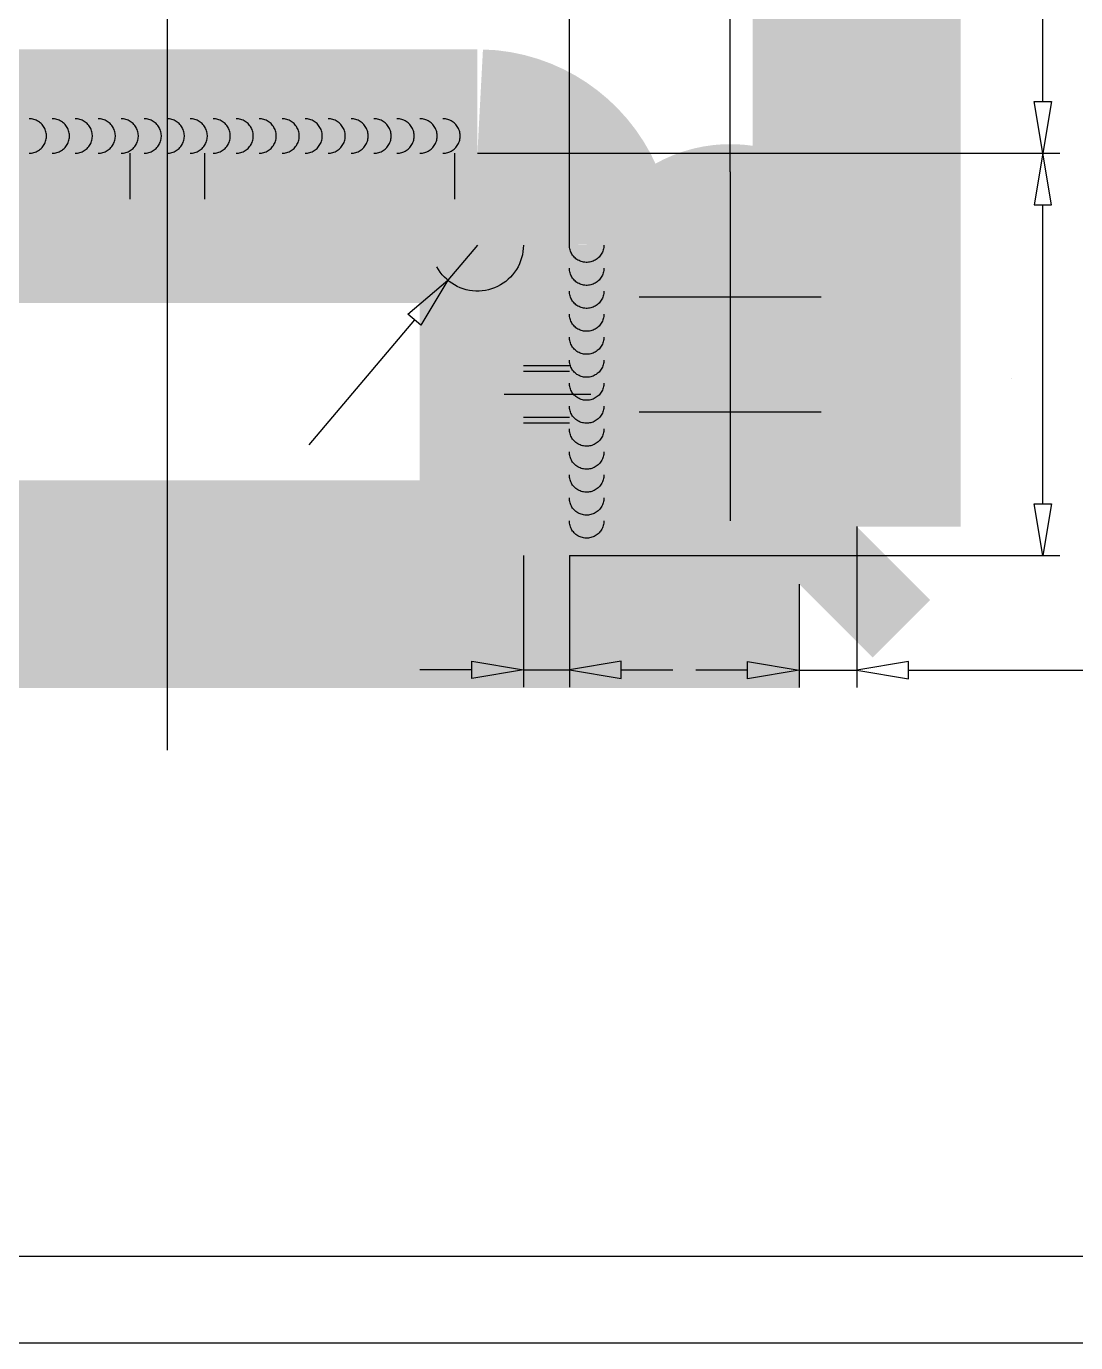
# Model space of a CAD drawing. Extents: x 0.2 to 49.5, y 17.6 to 52.5.
# Drawn here: x 7.31 to 14.46, y 17.65 to 26.61 of the extents above; entities that cross this region are included whole.
import ezdxf

# ---------------------------------------------------------------- set-up
doc = ezdxf.new("R2010")
doc.units = 0
doc.linetypes.add('1', pattern=[50.8, 31.75, -6.35, 6.35, -6.35])
doc.linetypes.add('2', pattern=[15, 12, -3])
doc.layers.get('0').update_dxf_attribs({"linetype": 'CONTINUOUS'})

msp = doc.modelspace()

# ---------------------------------------------------------------- linework, layer by layer
at = {"color": 5}
for points in [[(12.1065, 25.6208), (12.1065, 31.9166)], [(11.0108, 25.1218), (11.0108, 31.1362)], [(14.2344, 26.1002), (14.2344, 29.1134)], [(14.1757, 26.1002), (14.2931, 26.1002), (14.2344, 25.748), (14.2344, 25.748), (14.1757, 26.1002)], [(7.3322, 25.748), (7.3404, 25.7482), (7.3486, 25.7491), (7.3566, 25.7505), (7.3646, 25.7525), (7.3724, 25.755), (7.38, 25.7581), (7.3873, 25.7617), (7.3944, 25.7658), (7.4012, 25.7704), (7.4077, 25.7754), (7.4138, 25.7809), (7.4195, 25.7868), (7.4247, 25.7931), (7.4296, 25.7997), (7.4339, 25.8067), (7.4377, 25.8139), (7.4411, 25.8214), (7.4439, 25.8291), (7.4461, 25.837), (7.4478, 25.845), (7.449, 25.8531), (7.4496, 25.8613), (7.4496, 25.8695), (7.449, 25.8776), (7.4478, 25.8857), (7.4461, 25.8938), (7.4439, 25.9016), (7.4411, 25.9093), (7.4377, 25.9168), (7.4339, 25.9241), (7.4296, 25.931), (7.4247, 25.9376), (7.4195, 25.9439), (7.4138, 25.9498), (7.4077, 25.9553), (7.4012, 25.9603), (7.3944, 25.9649), (7.3873, 25.969), (7.38, 25.9726), (7.3724, 25.9757), (7.3646, 25.9782), (7.3566, 25.9802), (7.3486, 25.9816), (7.3322, 25.9828)], [(7.4888, 25.748), (7.4969, 25.7482), (7.5051, 25.7491), (7.5132, 25.7505), (7.5211, 25.7525), (7.5289, 25.755), (7.5365, 25.7581), (7.5439, 25.7617), (7.551, 25.7658), (7.5578, 25.7704), (7.5642, 25.7754), (7.5703, 25.7809), (7.576, 25.7868), (7.5813, 25.7931), (7.5861, 25.7997), (7.5904, 25.8067), (7.5943, 25.8139), (7.5976, 25.8214), (7.6004, 25.8291), (7.6027, 25.837), (7.6044, 25.845), (7.6055, 25.8531), (7.6061, 25.8613), (7.6061, 25.8695), (7.6055, 25.8776), (7.6044, 25.8857), (7.6027, 25.8938), (7.6004, 25.9016), (7.5976, 25.9093), (7.5943, 25.9168), (7.5904, 25.9241), (7.5861, 25.931), (7.5813, 25.9376), (7.576, 25.9439), (7.5703, 25.9498), (7.5642, 25.9553), (7.5578, 25.9603), (7.551, 25.9649), (7.5439, 25.969), (7.5365, 25.9726), (7.5289, 25.9757), (7.5211, 25.9782), (7.5132, 25.9802), (7.5051, 25.9816), (7.4888, 25.9828)], [(7.6453, 25.748), (7.6535, 25.7482), (7.6616, 25.7491), (7.6697, 25.7505), (7.6777, 25.7525), (7.6854, 25.755), (7.693, 25.7581), (7.7004, 25.7617), (7.7075, 25.7658), (7.7143, 25.7704), (7.7208, 25.7754), (7.7268, 25.7809), (7.7325, 25.7868), (7.7378, 25.7931), (7.7426, 25.7997), (7.747, 25.8067), (7.7508, 25.8139), (7.7541, 25.8214), (7.7569, 25.8291), (7.7592, 25.837), (7.7609, 25.845), (7.762, 25.8531), (7.7626, 25.8613), (7.7626, 25.8695), (7.762, 25.8776), (7.7609, 25.8857), (7.7592, 25.8938), (7.7569, 25.9016), (7.7541, 25.9093), (7.7508, 25.9168), (7.747, 25.9241), (7.7426, 25.931), (7.7378, 25.9376), (7.7325, 25.9439), (7.7268, 25.9498), (7.7208, 25.9553), (7.7143, 25.9603), (7.7075, 25.9649), (7.7004, 25.969), (7.693, 25.9726), (7.6854, 25.9757), (7.6777, 25.9782), (7.6697, 25.9802), (7.6616, 25.9816), (7.6453, 25.9828)], [(7.8018, 25.748), (7.81, 25.7482), (7.8182, 25.7491), (7.8262, 25.7505), (7.8342, 25.7525), (7.842, 25.755), (7.8496, 25.7581), (7.8569, 25.7617), (7.864, 25.7658), (7.8708, 25.7704), (7.8773, 25.7754), (7.8834, 25.7809), (7.8891, 25.7868), (7.8943, 25.7931), (7.8992, 25.7997), (7.9035, 25.8067), (7.9073, 25.8139), (7.9107, 25.8214), (7.9135, 25.8291), (7.9157, 25.837), (7.9174, 25.845), (7.9186, 25.8531), (7.9192, 25.8613), (7.9192, 25.8695), (7.9186, 25.8776), (7.9174, 25.8857), (7.9157, 25.8938), (7.9135, 25.9016), (7.9107, 25.9093), (7.9073, 25.9168), (7.9035, 25.9241), (7.8992, 25.931), (7.8943, 25.9376), (7.8891, 25.9439), (7.8834, 25.9498), (7.8773, 25.9553), (7.8708, 25.9603), (7.864, 25.9649), (7.8569, 25.969), (7.8496, 25.9726), (7.842, 25.9757), (7.8342, 25.9782), (7.8262, 25.9802), (7.8182, 25.9816), (7.8018, 25.9828)], [(7.9584, 25.748), (7.9665, 25.7482), (7.9747, 25.7491), (7.9828, 25.7505), (7.9907, 25.7525), (7.9985, 25.755), (8.0061, 25.7581), (8.0135, 25.7617), (8.0206, 25.7658), (8.0274, 25.7704), (8.0338, 25.7754), (8.0399, 25.7809), (8.0456, 25.7868), (8.0509, 25.7931), (8.0557, 25.7997), (8.06, 25.8067), (8.0639, 25.8139), (8.0672, 25.8214), (8.07, 25.8291), (8.0723, 25.837), (8.074, 25.845), (8.0751, 25.8531), (8.0757, 25.8613), (8.0757, 25.8695), (8.0751, 25.8776), (8.074, 25.8857), (8.0723, 25.8938), (8.07, 25.9016), (8.0672, 25.9093), (8.0639, 25.9168), (8.06, 25.9241), (8.0557, 25.931), (8.0509, 25.9376), (8.0456, 25.9439), (8.0399, 25.9498), (8.0338, 25.9553), (8.0274, 25.9603), (8.0206, 25.9649), (8.0135, 25.969), (8.0061, 25.9726), (7.9985, 25.9757), (7.9907, 25.9782), (7.9828, 25.9802), (7.9747, 25.9816), (7.9584, 25.9828)], [(8.1149, 25.748), (8.1231, 25.7482), (8.1312, 25.7491), (8.1393, 25.7505), (8.1473, 25.7525), (8.155, 25.755), (8.1626, 25.7581), (8.17, 25.7617), (8.1771, 25.7658), (8.1839, 25.7704), (8.1904, 25.7754), (8.1964, 25.7809), (8.2021, 25.7868), (8.2074, 25.7931), (8.2122, 25.7997), (8.2166, 25.8067), (8.2204, 25.8139), (8.2237, 25.8214), (8.2265, 25.8291), (8.2288, 25.837), (8.2305, 25.845), (8.2317, 25.8531), (8.2322, 25.8613), (8.2322, 25.8695), (8.2317, 25.8776), (8.2305, 25.8857), (8.2288, 25.8938), (8.2265, 25.9016), (8.2237, 25.9093), (8.2204, 25.9168), (8.2166, 25.9241), (8.2122, 25.931), (8.2074, 25.9376), (8.2021, 25.9439), (8.1964, 25.9498), (8.1904, 25.9553), (8.1839, 25.9603), (8.1771, 25.9649), (8.17, 25.969), (8.1626, 25.9726), (8.155, 25.9757), (8.1473, 25.9782), (8.1393, 25.9802), (8.1312, 25.9816), (8.1149, 25.9828)], [(8.2714, 25.748), (8.2796, 25.7482), (8.2878, 25.7491), (8.2958, 25.7505), (8.3038, 25.7525), (8.3116, 25.755), (8.3192, 25.7581), (8.3265, 25.7617), (8.3336, 25.7658), (8.3404, 25.7704), (8.3469, 25.7754), (8.353, 25.7809), (8.3587, 25.7868), (8.3639, 25.7931), (8.3688, 25.7997), (8.3731, 25.8067), (8.3769, 25.8139), (8.3803, 25.8214), (8.3831, 25.8291), (8.3853, 25.837), (8.387, 25.845), (8.3882, 25.8531), (8.3888, 25.8613), (8.3888, 25.8695), (8.3882, 25.8776), (8.387, 25.8857), (8.3853, 25.8938), (8.3831, 25.9016), (8.3803, 25.9093), (8.3769, 25.9168), (8.3731, 25.9241), (8.3688, 25.931), (8.3639, 25.9376), (8.3587, 25.9439), (8.353, 25.9498), (8.3469, 25.9553), (8.3404, 25.9603), (8.3336, 25.9649), (8.3265, 25.969), (8.3192, 25.9726), (8.3116, 25.9757), (8.3038, 25.9782), (8.2958, 25.9802), (8.2878, 25.9816), (8.2714, 25.9828)], [(8.428, 25.748), (8.4362, 25.7482), (8.4443, 25.7491), (8.4524, 25.7505), (8.4603, 25.7525), (8.4681, 25.755), (8.4757, 25.7581), (8.4831, 25.7617), (8.4902, 25.7658), (8.497, 25.7704), (8.5034, 25.7754), (8.5095, 25.7809), (8.5152, 25.7868), (8.5205, 25.7931), (8.5253, 25.7997), (8.5296, 25.8067), (8.5335, 25.8139), (8.5368, 25.8214), (8.5396, 25.8291), (8.5419, 25.837), (8.5436, 25.845), (8.5447, 25.8531), (8.5453, 25.8613), (8.5453, 25.8695), (8.5447, 25.8776), (8.5436, 25.8857), (8.5419, 25.8938), (8.5396, 25.9016), (8.5368, 25.9093), (8.5335, 25.9168), (8.5296, 25.9241), (8.5253, 25.931), (8.5205, 25.9376), (8.5152, 25.9439), (8.5095, 25.9498), (8.5034, 25.9553), (8.497, 25.9603), (8.4902, 25.9649), (8.4831, 25.969), (8.4757, 25.9726), (8.4681, 25.9757), (8.4603, 25.9782), (8.4524, 25.9802), (8.4443, 25.9816), (8.428, 25.9828)], [(8.5845, 25.748), (8.5927, 25.7482), (8.6008, 25.7491), (8.6089, 25.7505), (8.6169, 25.7525), (8.6246, 25.755), (8.6322, 25.7581), (8.6396, 25.7617), (8.6467, 25.7658), (8.6535, 25.7704), (8.66, 25.7754), (8.666, 25.7809), (8.6717, 25.7868), (8.677, 25.7931), (8.6818, 25.7997), (8.6862, 25.8067), (8.69, 25.8139), (8.6933, 25.8214), (8.6961, 25.8291), (8.6984, 25.837), (8.7001, 25.845), (8.7013, 25.8531), (8.7018, 25.8613), (8.7018, 25.8695), (8.7013, 25.8776), (8.7001, 25.8857), (8.6984, 25.8938), (8.6961, 25.9016), (8.6933, 25.9093), (8.69, 25.9168), (8.6862, 25.9241), (8.6818, 25.931), (8.677, 25.9376), (8.6717, 25.9439), (8.666, 25.9498), (8.66, 25.9553), (8.6535, 25.9603), (8.6467, 25.9649), (8.6396, 25.969), (8.6322, 25.9726), (8.6246, 25.9757), (8.6169, 25.9782), (8.6089, 25.9802), (8.6008, 25.9816), (8.5845, 25.9828)], [(8.741, 25.748), (8.7492, 25.7482), (8.7574, 25.7491), (8.7654, 25.7505), (8.7734, 25.7525), (8.7812, 25.755), (8.7888, 25.7581), (8.7961, 25.7617), (8.8032, 25.7658), (8.81, 25.7704), (8.8165, 25.7754), (8.8226, 25.7809), (8.8283, 25.7868), (8.8335, 25.7931), (8.8384, 25.7997), (8.8427, 25.8067), (8.8465, 25.8139), (8.8499, 25.8214), (8.8527, 25.8291), (8.8549, 25.837), (8.8566, 25.845), (8.8578, 25.8531), (8.8584, 25.8613), (8.8584, 25.8695), (8.8578, 25.8776), (8.8566, 25.8857), (8.8549, 25.8938), (8.8527, 25.9016), (8.8499, 25.9093), (8.8465, 25.9168), (8.8427, 25.9241), (8.8384, 25.931), (8.8335, 25.9376), (8.8283, 25.9439), (8.8226, 25.9498), (8.8165, 25.9553), (8.81, 25.9603), (8.8032, 25.9649), (8.7961, 25.969), (8.7888, 25.9726), (8.7812, 25.9757), (8.7734, 25.9782), (8.7654, 25.9802), (8.7574, 25.9816), (8.741, 25.9828)], [(8.8976, 25.748), (8.9058, 25.7482), (8.9139, 25.7491), (8.922, 25.7505), (8.9299, 25.7525), (8.9377, 25.755), (8.9453, 25.7581), (8.9527, 25.7617), (8.9598, 25.7658), (8.9666, 25.7704), (8.973, 25.7754), (8.9791, 25.7809), (8.9848, 25.7868), (8.9901, 25.7931), (8.9949, 25.7997), (8.9992, 25.8067), (9.0031, 25.8139), (9.0064, 25.8214), (9.0092, 25.8291), (9.0115, 25.837), (9.0132, 25.845), (9.0143, 25.8531), (9.0149, 25.8613), (9.0149, 25.8695), (9.0143, 25.8776), (9.0132, 25.8857), (9.0115, 25.8938), (9.0092, 25.9016), (9.0064, 25.9093), (9.0031, 25.9168), (8.9992, 25.9241), (8.9949, 25.931), (8.9901, 25.9376), (8.9848, 25.9439), (8.9791, 25.9498), (8.973, 25.9553), (8.9666, 25.9603), (8.9598, 25.9649), (8.9527, 25.969), (8.9453, 25.9726), (8.9377, 25.9757), (8.9299, 25.9782), (8.922, 25.9802), (8.9139, 25.9816), (8.8976, 25.9828)], [(9.0541, 25.748), (9.0623, 25.7482), (9.0704, 25.7491), (9.0785, 25.7505), (9.0865, 25.7525), (9.0943, 25.755), (9.1018, 25.7581), (9.1092, 25.7617), (9.1163, 25.7658), (9.1231, 25.7704), (9.1296, 25.7754), (9.1357, 25.7809), (9.1413, 25.7868), (9.1466, 25.7931), (9.1514, 25.7997), (9.1558, 25.8067), (9.1596, 25.8139), (9.1629, 25.8214), (9.1658, 25.8291), (9.168, 25.837), (9.1697, 25.845), (9.1709, 25.8531), (9.1714, 25.8613), (9.1714, 25.8695), (9.1709, 25.8776), (9.1697, 25.8857), (9.168, 25.8938), (9.1658, 25.9016), (9.1629, 25.9093), (9.1596, 25.9168), (9.1558, 25.9241), (9.1514, 25.931), (9.1466, 25.9376), (9.1413, 25.9439), (9.1357, 25.9498), (9.1296, 25.9553), (9.1231, 25.9603), (9.1163, 25.9649), (9.1092, 25.969), (9.1018, 25.9726), (9.0943, 25.9757), (9.0865, 25.9782), (9.0785, 25.9802), (9.0704, 25.9816), (9.0541, 25.9828)], [(9.2106, 25.748), (9.2188, 25.7482), (9.227, 25.7491), (9.235, 25.7505), (9.243, 25.7525), (9.2508, 25.755), (9.2584, 25.7581), (9.2657, 25.7617), (9.2728, 25.7658), (9.2796, 25.7704), (9.2861, 25.7754), (9.2922, 25.7809), (9.2979, 25.7868), (9.3031, 25.7931), (9.308, 25.7997), (9.3123, 25.8067), (9.3161, 25.8139), (9.3195, 25.8214), (9.3223, 25.8291), (9.3245, 25.837), (9.3262, 25.845), (9.3274, 25.8531), (9.328, 25.8613), (9.328, 25.8695), (9.3274, 25.8776), (9.3262, 25.8857), (9.3245, 25.8938), (9.3223, 25.9016), (9.3195, 25.9093), (9.3161, 25.9168), (9.3123, 25.9241), (9.308, 25.931), (9.3031, 25.9376), (9.2979, 25.9439), (9.2922, 25.9498), (9.2861, 25.9553), (9.2796, 25.9603), (9.2728, 25.9649), (9.2657, 25.969), (9.2584, 25.9726), (9.2508, 25.9757), (9.243, 25.9782), (9.235, 25.9802), (9.227, 25.9816), (9.2106, 25.9828)], [(9.3672, 25.748), (9.3754, 25.7482), (9.3835, 25.7491), (9.3916, 25.7505), (9.3995, 25.7525), (9.4073, 25.755), (9.4149, 25.7581), (9.4223, 25.7617), (9.4294, 25.7658), (9.4362, 25.7704), (9.4426, 25.7754), (9.4487, 25.7809), (9.4544, 25.7868), (9.4597, 25.7931), (9.4645, 25.7997), (9.4688, 25.8067), (9.4727, 25.8139), (9.476, 25.8214), (9.4788, 25.8291), (9.4811, 25.837), (9.4828, 25.845), (9.4839, 25.8531), (9.4845, 25.8613), (9.4845, 25.8695), (9.4839, 25.8776), (9.4828, 25.8857), (9.4811, 25.8938), (9.4788, 25.9016), (9.476, 25.9093), (9.4727, 25.9168), (9.4688, 25.9241), (9.4645, 25.931), (9.4597, 25.9376), (9.4544, 25.9439), (9.4487, 25.9498), (9.4426, 25.9553), (9.4362, 25.9603), (9.4294, 25.9649), (9.4223, 25.969), (9.4149, 25.9726), (9.4073, 25.9757), (9.3995, 25.9782), (9.3916, 25.9802), (9.3835, 25.9816), (9.3672, 25.9828)], [(9.5237, 25.748), (9.5319, 25.7482), (9.54, 25.7491), (9.5481, 25.7505), (9.5561, 25.7525), (9.5639, 25.755), (9.5715, 25.7581), (9.5788, 25.7617), (9.5859, 25.7658), (9.5927, 25.7704), (9.5992, 25.7754), (9.6053, 25.7809), (9.6109, 25.7868), (9.6162, 25.7931), (9.621, 25.7997), (9.6254, 25.8067), (9.6292, 25.8139), (9.6326, 25.8214), (9.6354, 25.8291), (9.6376, 25.837), (9.6393, 25.845), (9.6405, 25.8531), (9.641, 25.8613), (9.641, 25.8695), (9.6405, 25.8776), (9.6393, 25.8857), (9.6376, 25.8938), (9.6354, 25.9016), (9.6326, 25.9093), (9.6292, 25.9168), (9.6254, 25.9241), (9.621, 25.931), (9.6162, 25.9376), (9.6109, 25.9439), (9.6053, 25.9498), (9.5992, 25.9553), (9.5927, 25.9603), (9.5859, 25.9649), (9.5788, 25.969), (9.5715, 25.9726), (9.5639, 25.9757), (9.5561, 25.9782), (9.5481, 25.9802), (9.54, 25.9816), (9.5237, 25.9828)], [(9.6802, 25.748), (9.6884, 25.7482), (9.6966, 25.7491), (9.7046, 25.7505), (9.7126, 25.7525), (9.7204, 25.755), (9.728, 25.7581), (9.7353, 25.7617), (9.7424, 25.7658), (9.7492, 25.7704), (9.7557, 25.7754), (9.7618, 25.7809), (9.7675, 25.7868), (9.7727, 25.7931), (9.7776, 25.7997), (9.7819, 25.8067), (9.7858, 25.8139), (9.7891, 25.8214), (9.7919, 25.8291), (9.7941, 25.837), (9.7958, 25.845), (9.797, 25.8531), (9.7976, 25.8613), (9.7976, 25.8695), (9.797, 25.8776), (9.7958, 25.8857), (9.7941, 25.8938), (9.7919, 25.9016), (9.7891, 25.9093), (9.7858, 25.9168), (9.7819, 25.9241), (9.7776, 25.931), (9.7727, 25.9376), (9.7675, 25.9439), (9.7618, 25.9498), (9.7557, 25.9553), (9.7492, 25.9603), (9.7424, 25.9649), (9.7353, 25.969), (9.728, 25.9726), (9.7204, 25.9757), (9.7126, 25.9782), (9.7046, 25.9802), (9.6966, 25.9816), (9.6802, 25.9828)], [(9.8368, 25.748), (9.845, 25.7482), (9.8531, 25.7491), (9.8612, 25.7505), (9.8691, 25.7525), (9.8769, 25.755), (9.8845, 25.7581), (9.8919, 25.7617), (9.899, 25.7658), (9.9058, 25.7704), (9.9122, 25.7754), (9.9183, 25.7809), (9.924, 25.7868), (9.9293, 25.7931), (9.9341, 25.7997), (9.9384, 25.8067), (9.9423, 25.8139), (9.9456, 25.8214), (9.9484, 25.8291), (9.9507, 25.837), (9.9524, 25.845), (9.9535, 25.8531), (9.9541, 25.8613), (9.9541, 25.8695), (9.9535, 25.8776), (9.9524, 25.8857), (9.9507, 25.8938), (9.9484, 25.9016), (9.9456, 25.9093), (9.9423, 25.9168), (9.9384, 25.9241), (9.9341, 25.931), (9.9293, 25.9376), (9.924, 25.9439), (9.9183, 25.9498), (9.9122, 25.9553), (9.9058, 25.9603), (9.899, 25.9649), (9.8919, 25.969), (9.8845, 25.9726), (9.8769, 25.9757), (9.8691, 25.9782), (9.8612, 25.9802), (9.8531, 25.9816), (9.8368, 25.9828)], [(9.9933, 25.748), (10.0015, 25.7482), (10.0096, 25.7491), (10.0177, 25.7505), (10.0257, 25.7525), (10.0335, 25.755), (10.0411, 25.7581), (10.0484, 25.7617), (10.0555, 25.7658), (10.0623, 25.7704), (10.0688, 25.7754), (10.0749, 25.7809), (10.0805, 25.7868), (10.0858, 25.7931), (10.0906, 25.7997), (10.095, 25.8067), (10.0988, 25.8139), (10.1022, 25.8214), (10.105, 25.8291), (10.1072, 25.837), (10.1089, 25.845), (10.1101, 25.8531), (10.1106, 25.8613), (10.1106, 25.8695), (10.1101, 25.8776), (10.1089, 25.8857), (10.1072, 25.8938), (10.105, 25.9016), (10.1022, 25.9093), (10.0988, 25.9168), (10.095, 25.9241), (10.0906, 25.931), (10.0858, 25.9376), (10.0805, 25.9439), (10.0749, 25.9498), (10.0688, 25.9553), (10.0623, 25.9603), (10.0555, 25.9649), (10.0484, 25.969), (10.0411, 25.9726), (10.0335, 25.9757), (10.0257, 25.9782), (10.0177, 25.9802), (10.0096, 25.9816), (9.9933, 25.9828)], [(10.1498, 25.748), (10.158, 25.7482), (10.1662, 25.7491), (10.1742, 25.7505), (10.1822, 25.7525), (10.19, 25.755), (10.1976, 25.7581), (10.205, 25.7617), (10.212, 25.7658), (10.2188, 25.7704), (10.2253, 25.7754), (10.2314, 25.7809), (10.2371, 25.7868), (10.2423, 25.7931), (10.2472, 25.7997), (10.2515, 25.8067), (10.2554, 25.8139), (10.2587, 25.8214), (10.2615, 25.8291), (10.2637, 25.837), (10.2655, 25.845), (10.2666, 25.8531), (10.2672, 25.8613), (10.2672, 25.8695), (10.2666, 25.8776), (10.2655, 25.8857), (10.2637, 25.8938), (10.2615, 25.9016), (10.2587, 25.9093), (10.2554, 25.9168), (10.2515, 25.9241), (10.2472, 25.931), (10.2423, 25.9376), (10.2371, 25.9439), (10.2314, 25.9498), (10.2253, 25.9553), (10.2188, 25.9603), (10.212, 25.9649), (10.205, 25.969), (10.1976, 25.9726), (10.19, 25.9757), (10.1822, 25.9782), (10.1742, 25.9802), (10.1662, 25.9816), (10.1498, 25.9828)], [(10.3846, 25.748), (14.3518, 25.748)], [(10.3846, 25.748), (14.3518, 25.748)], [(14.1757, 25.3958), (14.2931, 25.3958), (14.2344, 25.748), (14.2344, 25.748), (14.1757, 25.3958)], [(14.2344, 23.3608), (14.2344, 25.3958)], [(10.6977, 25.1218), (10.6969, 25.1), (10.6947, 25.0783), (10.6909, 25.0567), (10.6856, 25.0355), (10.6788, 25.0148), (10.6706, 24.9945), (10.6611, 24.9748), (10.6501, 24.9559), (10.6379, 24.9378), (10.6245, 24.9206), (10.6098, 24.9044), (10.5941, 24.8892), (10.5774, 24.8751), (10.5597, 24.8623), (10.5412, 24.8507), (10.5219, 24.8404), (10.5019, 24.8316), (10.4814, 24.8241), (10.4604, 24.8181), (10.439, 24.8135), (10.4174, 24.8105), (10.3956, 24.8089), (10.3737, 24.8089), (10.3519, 24.8105), (10.3303, 24.8135), (10.3089, 24.8181), (10.2879, 24.8241), (10.2674, 24.8316), (10.2474, 24.8404), (10.2281, 24.8507), (10.2096, 24.8623), (10.1919, 24.8751), (10.1752, 24.8892), (10.1594, 24.9044), (10.1448, 24.9206), (10.1314, 24.9378), (10.1191, 24.9559), (10.1091, 24.9733)], [(10.3846, 25.1218), (10.1826, 24.8827)], [(11.2456, 25.1218), (11.2453, 25.1136), (11.2444, 25.1055), (11.243, 25.0974), (11.241, 25.0895), (11.2385, 25.0817), (11.2354, 25.0741), (11.2318, 25.0667), (11.2277, 25.0596), (11.2232, 25.0528), (11.2181, 25.0464), (11.2126, 25.0403), (11.2067, 25.0346), (11.2005, 25.0293), (11.1938, 25.0245), (11.1869, 25.0202), (11.1796, 25.0163), (11.1722, 25.013), (11.1645, 25.0102), (11.1566, 25.0079), (11.1486, 25.0062), (11.1404, 25.0051), (11.1323, 25.0045), (11.1241, 25.0045), (11.1159, 25.0051), (11.1078, 25.0062), (11.0998, 25.0079), (11.0919, 25.0102), (11.0842, 25.013), (11.0767, 25.0163), (11.0695, 25.0202), (11.0625, 25.0245), (11.0559, 25.0293), (11.0496, 25.0346), (11.0437, 25.0403), (11.0382, 25.0464), (11.0332, 25.0528), (11.0286, 25.0596), (11.0245, 25.0667), (11.0209, 25.0741), (11.0179, 25.0817), (11.0153, 25.0895), (11.0133, 25.0974), (11.0119, 25.1055), (11.0108, 25.1218)], [(11.2456, 24.9653), (11.2453, 24.9571), (11.2444, 24.949), (11.243, 24.9409), (11.241, 24.9329), (11.2385, 24.9251), (11.2354, 24.9175), (11.2318, 24.9102), (11.2277, 24.9031), (11.2232, 24.8963), (11.2181, 24.8898), (11.2126, 24.8837), (11.2067, 24.878), (11.2005, 24.8728), (11.1938, 24.868), (11.1869, 24.8636), (11.1796, 24.8598), (11.1722, 24.8564), (11.1645, 24.8536), (11.1566, 24.8514), (11.1486, 24.8497), (11.1404, 24.8485), (11.1323, 24.848), (11.1241, 24.848), (11.1159, 24.8485), (11.1078, 24.8497), (11.0998, 24.8514), (11.0919, 24.8536), (11.0842, 24.8564), (11.0767, 24.8598), (11.0695, 24.8636), (11.0625, 24.868), (11.0559, 24.8728), (11.0496, 24.878), (11.0437, 24.8837), (11.0382, 24.8898), (11.0332, 24.8963), (11.0286, 24.9031), (11.0245, 24.9102), (11.0209, 24.9175), (11.0179, 24.9251), (11.0153, 24.9329), (11.0133, 24.9409), (11.0119, 24.949), (11.0108, 24.9653)], [(10.0002, 24.5757), (9.9105, 24.6515), (10.1826, 24.8827), (10.1826, 24.8827), (10.0002, 24.5757)], [(11.2456, 24.8088), (11.2453, 24.8006), (11.2444, 24.7924), (11.243, 24.7843), (11.241, 24.7764), (11.2385, 24.7686), (11.2354, 24.761), (11.2318, 24.7536), (11.2277, 24.7465), (11.2232, 24.7398), (11.2181, 24.7333), (11.2126, 24.7272), (11.2067, 24.7215), (11.2005, 24.7162), (11.1938, 24.7114), (11.1869, 24.7071), (11.1796, 24.7032), (11.1722, 24.6999), (11.1645, 24.6971), (11.1566, 24.6948), (11.1486, 24.6931), (11.1404, 24.692), (11.1323, 24.6914), (11.1241, 24.6914), (11.1159, 24.692), (11.1078, 24.6931), (11.0998, 24.6948), (11.0919, 24.6971), (11.0842, 24.6999), (11.0767, 24.7032), (11.0695, 24.7071), (11.0625, 24.7114), (11.0559, 24.7162), (11.0496, 24.7215), (11.0437, 24.7272), (11.0382, 24.7333), (11.0332, 24.7398), (11.0286, 24.7465), (11.0245, 24.7536), (11.0209, 24.761), (11.0179, 24.7686), (11.0153, 24.7764), (11.0133, 24.7843), (11.0119, 24.7924), (11.0108, 24.8088)], [(9.9553, 24.6136), (9.2357, 23.7616)], [(11.2456, 24.6522), (11.2453, 24.644), (11.2444, 24.6359), (11.243, 24.6278), (11.241, 24.6199), (11.2385, 24.6121), (11.2354, 24.6045), (11.2318, 24.5971), (11.2277, 24.59), (11.2232, 24.5832), (11.2181, 24.5768), (11.2126, 24.5707), (11.2067, 24.565), (11.2005, 24.5597), (11.1938, 24.5549), (11.1869, 24.5506), (11.1796, 24.5467), (11.1722, 24.5434), (11.1645, 24.5406), (11.1566, 24.5383), (11.1486, 24.5366), (11.1404, 24.5355), (11.1323, 24.5349), (11.1241, 24.5349), (11.1159, 24.5355), (11.1078, 24.5366), (11.0998, 24.5383), (11.0919, 24.5406), (11.0842, 24.5434), (11.0767, 24.5467), (11.0695, 24.5506), (11.0625, 24.5549), (11.0559, 24.5597), (11.0496, 24.565), (11.0437, 24.5707), (11.0382, 24.5768), (11.0332, 24.5832), (11.0286, 24.59), (11.0245, 24.5971), (11.0209, 24.6045), (11.0179, 24.6121), (11.0153, 24.6199), (11.0133, 24.6278), (11.0119, 24.6359), (11.0108, 24.6522)], [(11.2456, 24.4957), (11.2453, 24.4875), (11.2444, 24.4794), (11.243, 24.4713), (11.241, 24.4633), (11.2385, 24.4555), (11.2354, 24.4479), (11.2318, 24.4406), (11.2277, 24.4335), (11.2232, 24.4267), (11.2181, 24.4202), (11.2126, 24.4141), (11.2067, 24.4084), (11.2005, 24.4032), (11.1938, 24.3984), (11.1869, 24.394), (11.1796, 24.3902), (11.1722, 24.3868), (11.1645, 24.384), (11.1566, 24.3818), (11.1486, 24.3801), (11.1404, 24.3789), (11.1323, 24.3784), (11.1241, 24.3784), (11.1159, 24.3789), (11.1078, 24.3801), (11.0998, 24.3818), (11.0919, 24.384), (11.0842, 24.3868), (11.0767, 24.3902), (11.0695, 24.394), (11.0625, 24.3984), (11.0559, 24.4032), (11.0496, 24.4084), (11.0437, 24.4141), (11.0382, 24.4202), (11.0332, 24.4267), (11.0286, 24.4335), (11.0245, 24.4406), (11.0209, 24.4479), (11.0179, 24.4555), (11.0153, 24.4633), (11.0133, 24.4713), (11.0119, 24.4794), (11.0108, 24.4957)], [(11.2456, 24.3392), (11.2453, 24.331), (11.2444, 24.3228), (11.243, 24.3147), (11.241, 24.3068), (11.2385, 24.299), (11.2354, 24.2914), (11.2318, 24.284), (11.2277, 24.2769), (11.2232, 24.2701), (11.2181, 24.2637), (11.2126, 24.2576), (11.2067, 24.2519), (11.2005, 24.2466), (11.1938, 24.2418), (11.1869, 24.2375), (11.1796, 24.2336), (11.1722, 24.2303), (11.1645, 24.2275), (11.1566, 24.2252), (11.1486, 24.2235), (11.1404, 24.2224), (11.1323, 24.2218), (11.1241, 24.2218), (11.1159, 24.2224), (11.1078, 24.2235), (11.0998, 24.2252), (11.0919, 24.2275), (11.0842, 24.2303), (11.0767, 24.2336), (11.0695, 24.2375), (11.0625, 24.2418), (11.0559, 24.2466), (11.0496, 24.2519), (11.0437, 24.2576), (11.0382, 24.2637), (11.0332, 24.2701), (11.0286, 24.2769), (11.0245, 24.284), (11.0209, 24.2914), (11.0179, 24.299), (11.0153, 24.3068), (11.0133, 24.3147), (11.0119, 24.3228), (11.0108, 24.3392)], [(11.2456, 24.1826), (11.2453, 24.1744), (11.2444, 24.1663), (11.243, 24.1582), (11.241, 24.1503), (11.2385, 24.1425), (11.2354, 24.1349), (11.2318, 24.1275), (11.2277, 24.1204), (11.2232, 24.1136), (11.2181, 24.1072), (11.2126, 24.1011), (11.2067, 24.0954), (11.2005, 24.0901), (11.1938, 24.0853), (11.1869, 24.081), (11.1796, 24.0771), (11.1722, 24.0738), (11.1645, 24.071), (11.1566, 24.0687), (11.1486, 24.067), (11.1404, 24.0659), (11.1323, 24.0653), (11.1241, 24.0653), (11.1159, 24.0659), (11.1078, 24.067), (11.0998, 24.0687), (11.0919, 24.071), (11.0842, 24.0738), (11.0767, 24.0771), (11.0695, 24.081), (11.0625, 24.0853), (11.0559, 24.0901), (11.0496, 24.0954), (11.0437, 24.1011), (11.0382, 24.1072), (11.0332, 24.1136), (11.0286, 24.1204), (11.0245, 24.1275), (11.0209, 24.1349), (11.0179, 24.1425), (11.0153, 24.1503), (11.0133, 24.1582), (11.0119, 24.1663), (11.0108, 24.1826)], [(11.2456, 24.0261), (11.2453, 24.0179), (11.2444, 24.0097), (11.243, 24.0017), (11.241, 23.9937), (11.2385, 23.9859), (11.2354, 23.9783), (11.2318, 23.971), (11.2277, 23.9639), (11.2232, 23.9571), (11.2181, 23.9506), (11.2126, 23.9445), (11.2067, 23.9388), (11.2005, 23.9336), (11.1938, 23.9288), (11.1869, 23.9244), (11.1796, 23.9206), (11.1722, 23.9172), (11.1645, 23.9144), (11.1566, 23.9122), (11.1486, 23.9105), (11.1404, 23.9093), (11.1323, 23.9088), (11.1241, 23.9088), (11.1159, 23.9093), (11.1078, 23.9105), (11.0998, 23.9122), (11.0919, 23.9144), (11.0842, 23.9172), (11.0767, 23.9206), (11.0695, 23.9244), (11.0625, 23.9288), (11.0559, 23.9336), (11.0496, 23.9388), (11.0437, 23.9445), (11.0382, 23.9506), (11.0332, 23.9571), (11.0286, 23.9639), (11.0245, 23.971), (11.0209, 23.9783), (11.0179, 23.9859), (11.0153, 23.9937), (11.0133, 24.0017), (11.0119, 24.0097), (11.0108, 24.0261)], [(11.2456, 23.8696), (11.2453, 23.8614), (11.2444, 23.8532), (11.243, 23.8451), (11.241, 23.8372), (11.2385, 23.8294), (11.2354, 23.8218), (11.2318, 23.8144), (11.2277, 23.8073), (11.2232, 23.8005), (11.2181, 23.7941), (11.2126, 23.788), (11.2067, 23.7823), (11.2005, 23.777), (11.1938, 23.7722), (11.1869, 23.7679), (11.1796, 23.764), (11.1722, 23.7607), (11.1645, 23.7579), (11.1566, 23.7556), (11.1486, 23.7539), (11.1404, 23.7528), (11.1323, 23.7522), (11.1241, 23.7522), (11.1159, 23.7528), (11.1078, 23.7539), (11.0998, 23.7556), (11.0919, 23.7579), (11.0842, 23.7607), (11.0767, 23.764), (11.0695, 23.7679), (11.0625, 23.7722), (11.0559, 23.777), (11.0496, 23.7823), (11.0437, 23.788), (11.0382, 23.7941), (11.0332, 23.8005), (11.0286, 23.8073), (11.0245, 23.8144), (11.0209, 23.8218), (11.0179, 23.8294), (11.0153, 23.8372), (11.0133, 23.8451), (11.0119, 23.8532), (11.0108, 23.8696)], [(11.2456, 23.713), (11.2453, 23.7048), (11.2444, 23.6967), (11.243, 23.6886), (11.241, 23.6807), (11.2385, 23.6729), (11.2354, 23.6653), (11.2318, 23.6579), (11.2277, 23.6508), (11.2232, 23.644), (11.2181, 23.6376), (11.2126, 23.6315), (11.2067, 23.6258), (11.2005, 23.6205), (11.1938, 23.6157), (11.1869, 23.6113), (11.1796, 23.6075), (11.1722, 23.6042), (11.1645, 23.6014), (11.1566, 23.5991), (11.1486, 23.5974), (11.1404, 23.5963), (11.1323, 23.5957), (11.1241, 23.5957), (11.1159, 23.5963), (11.1078, 23.5974), (11.0998, 23.5991), (11.0919, 23.6014), (11.0842, 23.6042), (11.0767, 23.6075), (11.0695, 23.6113), (11.0625, 23.6157), (11.0559, 23.6205), (11.0496, 23.6258), (11.0437, 23.6315), (11.0382, 23.6376), (11.0332, 23.644), (11.0286, 23.6508), (11.0245, 23.6579), (11.0209, 23.6653), (11.0179, 23.6729), (11.0153, 23.6807), (11.0133, 23.6886), (11.0119, 23.6967), (11.0108, 23.713)], [(11.2456, 23.5565), (11.2453, 23.5483), (11.2444, 23.5401), (11.243, 23.5321), (11.241, 23.5241), (11.2385, 23.5163), (11.2354, 23.5087), (11.2318, 23.5014), (11.2277, 23.4943), (11.2232, 23.4875), (11.2181, 23.481), (11.2126, 23.4749), (11.2067, 23.4692), (11.2005, 23.464), (11.1938, 23.4592), (11.1869, 23.4548), (11.1796, 23.451), (11.1722, 23.4476), (11.1645, 23.4448), (11.1566, 23.4426), (11.1486, 23.4409), (11.1404, 23.4397), (11.1323, 23.4392), (11.1241, 23.4392), (11.1159, 23.4397), (11.1078, 23.4409), (11.0998, 23.4426), (11.0919, 23.4448), (11.0842, 23.4476), (11.0767, 23.451), (11.0695, 23.4548), (11.0625, 23.4592), (11.0559, 23.464), (11.0496, 23.4692), (11.0437, 23.4749), (11.0382, 23.481), (11.0332, 23.4875), (11.0286, 23.4943), (11.0245, 23.5014), (11.0209, 23.5087), (11.0179, 23.5163), (11.0153, 23.5241), (11.0133, 23.5321), (11.0119, 23.5401), (11.0108, 23.5565)], [(11.2456, 23.4), (11.2453, 23.3918), (11.2444, 23.3836), (11.243, 23.3755), (11.241, 23.3676), (11.2385, 23.3598), (11.2354, 23.3522), (11.2318, 23.3448), (11.2277, 23.3377), (11.2232, 23.3309), (11.2181, 23.3245), (11.2126, 23.3184), (11.2067, 23.3127), (11.2005, 23.3074), (11.1938, 23.3026), (11.1869, 23.2983), (11.1796, 23.2944), (11.1722, 23.2911), (11.1645, 23.2883), (11.1566, 23.286), (11.1486, 23.2843), (11.1404, 23.2832), (11.1323, 23.2826), (11.1241, 23.2826), (11.1159, 23.2832), (11.1078, 23.2843), (11.0998, 23.286), (11.0919, 23.2883), (11.0842, 23.2911), (11.0767, 23.2944), (11.0695, 23.2983), (11.0625, 23.3026), (11.0559, 23.3074), (11.0496, 23.3127), (11.0437, 23.3184), (11.0382, 23.3245), (11.0332, 23.3309), (11.0286, 23.3377), (11.0245, 23.3448), (11.0209, 23.3522), (11.0179, 23.3598), (11.0153, 23.3676), (11.0133, 23.3755), (11.0119, 23.3836), (11.0108, 23.4)], [(14.1757, 23.3608), (14.2931, 23.3608), (14.2344, 23.0086), (14.2344, 23.0086), (14.1757, 23.3608)], [(11.2456, 23.2434), (11.2453, 23.2352), (11.2444, 23.2271), (11.243, 23.219), (11.241, 23.2111), (11.2385, 23.2033), (11.2354, 23.1957), (11.2318, 23.1883), (11.2277, 23.1812), (11.2232, 23.1744), (11.2181, 23.168), (11.2126, 23.1619), (11.2067, 23.1562), (11.2005, 23.1509), (11.1938, 23.1461), (11.1869, 23.1417), (11.1796, 23.1379), (11.1722, 23.1346), (11.1645, 23.1318), (11.1566, 23.1295), (11.1486, 23.1278), (11.1404, 23.1267), (11.1323, 23.1261), (11.1241, 23.1261), (11.1159, 23.1267), (11.1078, 23.1278), (11.0998, 23.1295), (11.0919, 23.1318), (11.0842, 23.1346), (11.0767, 23.1379), (11.0695, 23.1417), (11.0625, 23.1461), (11.0559, 23.1509), (11.0496, 23.1562), (11.0437, 23.1619), (11.0382, 23.168), (11.0332, 23.1744), (11.0286, 23.1812), (11.0245, 23.1883), (11.0209, 23.1957), (11.0179, 23.2033), (11.0153, 23.2111), (11.0133, 23.219), (11.0119, 23.2271), (11.0108, 23.2434)], [(12.9674, 23.2043), (12.9674, 22.1098)], [(10.6977, 23.0086), (10.6977, 22.112)], [(11.0108, 23.0086), (11.0108, 22.112)], [(11.0108, 23.0086), (14.3518, 23.0086)], [(12.5761, 22.8129), (12.5761, 22.1098)], [(10.3455, 22.1707), (10.3455, 22.2881), (10.6977, 22.2294), (10.6977, 22.2294), (10.3455, 22.1707)], [(11.363, 22.1707), (11.363, 22.2881), (11.0108, 22.2294), (11.0108, 22.2294), (11.363, 22.1707)], [(12.2239, 22.1685), (12.2239, 22.2859), (12.5761, 22.2272), (12.5761, 22.2272), (12.2239, 22.1685)], [(13.3196, 22.1685), (13.3196, 22.2859), (12.9674, 22.2272), (12.9674, 22.2272), (13.3196, 22.1685)], [(10.3455, 22.2294), (9.9933, 22.2294)], [(10.6977, 22.2294), (11.0108, 22.2294)], [(11.363, 22.2294), (11.7152, 22.2294)], [(12.2239, 22.2272), (11.8717, 22.2272)], [(12.5761, 22.2272), (12.9674, 22.2272)], [(13.3196, 22.2272), (16.2161, 22.2272)]]:
    msp.add_lwpolyline(points, dxfattribs=at)
at = {"color": 1, "linetype": '1'}
for points in [[(8.2714, 30.2281), (8.2714, 21.682)], [(12.1065, 25.6208), (12.1065, 23.2443)], [(12.1065, 25.3935), (12.1065, 23.367)], [(11.4866, 24.7696), (12.7264, 24.7696)], [(11.1577, 24.1041), (10.5677, 24.1041)], [(11.4866, 23.987), (12.7264, 23.987)]]:
    msp.add_lwpolyline(points, dxfattribs=at)
at = {"color": 7, "const_width": 1.415}
for points in [[(12.9674, 28.2916), (12.9674, 23.2043)], [(10.3846, 25.748), (6.1582, 25.748)], [(11.0108, 25.1218), (11.0092, 25.1655), (11.0047, 25.209), (10.9971, 25.252), (10.9865, 25.2944), (10.973, 25.336), (10.9566, 25.3765), (10.9375, 25.4158), (10.9156, 25.4536), (10.8912, 25.4899), (10.8643, 25.5243), (10.835, 25.5568), (10.8036, 25.5871), (10.7701, 25.6152), (10.7348, 25.6409), (10.6977, 25.6641), (10.6591, 25.6846), (10.6192, 25.7024), (10.5781, 25.7173), (10.5361, 25.7294), (10.4934, 25.7384), (10.4501, 25.7445), (10.3846, 25.748)], [(10.3846, 25.4349), (6.1582, 25.4349)], [(10.6977, 25.1218), (10.6969, 25.1437), (10.6947, 25.1654), (10.6909, 25.1869), (10.6856, 25.2081), (10.6788, 25.2289), (10.6706, 25.2492), (10.6611, 25.2688), (10.6501, 25.2877), (10.6379, 25.3058), (10.6245, 25.3231), (10.6098, 25.3393), (10.5941, 25.3545), (10.5774, 25.3685), (10.5597, 25.3814), (10.5412, 25.393), (10.5219, 25.4032), (10.5019, 25.4121), (10.4814, 25.4196), (10.4604, 25.4256), (10.439, 25.4301), (10.4174, 25.4332), (10.3846, 25.4349)], [(10.6977, 23.0086), (10.6977, 25.1218)], [(11.0108, 23.0086), (11.0108, 25.1218)], [(11.7739, 24.7696), (11.7747, 24.7928), (11.7771, 24.8159), (11.7811, 24.8388), (11.7868, 24.8613), (11.7939, 24.8834), (11.8026, 24.9049), (11.8128, 24.9258), (11.8244, 24.9459), (11.8374, 24.9651), (11.8517, 24.9834), (11.8672, 25.0007), (11.8839, 25.0168), (11.9017, 25.0317), (11.9205, 25.0454), (11.9402, 25.0577), (11.9607, 25.0686), (11.9819, 25.078), (12.0037, 25.086), (12.026, 25.0924), (12.0487, 25.0972), (12.0717, 25.1004), (12.0949, 25.1021), (12.1181, 25.1021), (12.1413, 25.1004), (12.1643, 25.0972), (12.187, 25.0924), (12.2093, 25.086), (12.2311, 25.078), (12.2523, 25.0686), (12.2728, 25.0577), (12.2925, 25.0454), (12.3113, 25.0317), (12.3291, 25.0168), (12.3458, 25.0007), (12.3613, 24.9834), (12.3756, 24.9651), (12.3886, 24.9459), (12.4002, 24.9258), (12.4104, 24.9049), (12.4191, 24.8834), (12.4263, 24.8613), (12.4319, 24.8388), (12.4359, 24.8159), (12.4391, 24.7696)], [(11.7739, 24.7696), (11.7739, 23.987)], [(12.4391, 23.987), (12.4391, 24.7696)], [(11.0108, 24.574), (10.6977, 24.574)], [(11.7739, 23.987), (11.7747, 23.9638), (11.7771, 23.9407), (11.7811, 23.9178), (11.7868, 23.8953), (11.7939, 23.8732), (11.8026, 23.8517), (11.8128, 23.8308), (11.8244, 23.8107), (11.8374, 23.7914), (11.8517, 23.7731), (11.8672, 23.7559), (11.8839, 23.7398), (11.9017, 23.7248), (11.9205, 23.7112), (11.9402, 23.6989), (11.9607, 23.688), (11.9819, 23.6785), (12.0037, 23.6706), (12.026, 23.6642), (12.0487, 23.6594), (12.0717, 23.6561), (12.0949, 23.6545), (12.1181, 23.6545), (12.1413, 23.6561), (12.1643, 23.6594), (12.187, 23.6642), (12.2093, 23.6706), (12.2311, 23.6785), (12.2523, 23.688), (12.2728, 23.6989), (12.2925, 23.7112), (12.3113, 23.7248), (12.3291, 23.7398), (12.3458, 23.7559), (12.3613, 23.7731), (12.3756, 23.7914), (12.3886, 23.8107), (12.4002, 23.8308), (12.4104, 23.8517), (12.4191, 23.8732), (12.4263, 23.8953), (12.4319, 23.9178), (12.4359, 23.9407), (12.4391, 23.987)], [(12.5761, 22.8129), (12.9674, 23.2043)], [(11.0108, 23.0086), (10.6977, 23.0086)], [(12.5761, 22.8129), (3.9667, 22.8129)]]:
    msp.add_lwpolyline(points, dxfattribs=at)
at = {"color": 8, "linetype": '2'}
for points in [[(8.0171, 25.748), (8.0171, 25.4349)], [(8.5258, 25.748), (8.5258, 25.4349)], [(10.2279, 25.748), (10.2279, 25.4349)], [(11.0108, 24.2997), (10.6977, 24.2997)], [(11.0108, 24.2613), (10.6977, 24.2613)], [(11.0108, 23.9468), (10.6977, 23.9468)], [(11.0108, 23.9084), (10.6977, 23.9084)]]:
    msp.add_lwpolyline(points, dxfattribs=at)
at = {"color": 5, "const_width": 0.0000000783}
for points in [[(14.024, 24.6246), (14.0182, 24.5856), (14.0405, 24.5801), (14.0581, 24.5725), (14.0712, 24.5628), (14.0802, 24.5513), (14.0856, 24.5382), (14.0874, 24.5236), (14.0851, 24.5062), (14.078, 24.4908), (14.0663, 24.4772), (14.0511, 24.4667), (14.0336, 24.4604), (14.0139, 24.4583), (13.9952, 24.4602), (13.9788, 24.4661), (13.9648, 24.4758), (13.954, 24.4885), (13.9476, 24.5034), (13.9454, 24.5203), (13.946, 24.5283), (13.9476, 24.5375), (13.9502, 24.5478), (13.9123, 24.5435), (13.9126, 24.5411), (13.9127, 24.539), (13.9128, 24.5372), (13.9112, 24.5212), (13.9064, 24.5063), (13.8984, 24.4925), (13.887, 24.4814), (13.8722, 24.4748), (13.8539, 24.4726), (13.839, 24.4742), (13.8258, 24.479), (13.8145, 24.487), (13.8058, 24.4976), (13.8006, 24.5101), (13.7989, 24.5245), (13.8007, 24.5388), (13.8059, 24.5514), (13.8147, 24.5623), (13.8271, 24.5712), (13.8429, 24.5777), (13.8623, 24.5818), (13.8546, 24.6207), (13.8278, 24.6139), (13.8053, 24.6031), (13.7872, 24.5882), (13.774, 24.57), (13.766, 24.549), (13.7633, 24.5253), (13.7647, 24.5085), (13.7688, 24.4926), (13.7757, 24.4775), (13.785, 24.4641), (13.7962, 24.453), (13.8095, 24.4441), (13.824, 24.4377), (13.8391, 24.4338), (13.8549, 24.4326), (13.8696, 24.4338), (13.8835, 24.4375), (13.8964, 24.4436), (13.9081, 24.4521), (13.918, 24.463), (13.9262, 24.4762), (13.9327, 24.4589), (13.9427, 24.4443), (13.9561, 24.4326), (13.9725, 24.4239), (13.9915, 24.4187), (14.0129, 24.417), (14.0421, 24.4204), (14.0682, 24.4304), (14.0911, 24.4473), (14.109, 24.4692), (14.1197, 24.4947), (14.1232, 24.5238), (14.1202, 24.5501), (14.1109, 24.5732), (14.0956, 24.5931), (14.0754, 24.6089), (14.0515, 24.6193), (14.024, 24.6246)], [(14.0247, 24.3785), (14.0209, 24.3376), (14.0412, 24.3333), (14.0578, 24.3263), (14.0707, 24.3166), (14.08, 24.3048), (14.0856, 24.2915), (14.0874, 24.2767), (14.0848, 24.2589), (14.077, 24.243), (14.0639, 24.2291), (14.0465, 24.2183), (14.0257, 24.2118), (14.0014, 24.2096), (13.9785, 24.2117), (13.959, 24.2179), (13.943, 24.2283), (13.9312, 24.2421), (13.924, 24.2584), (13.9217, 24.2773), (13.9227, 24.2894), (13.9259, 24.3008), (13.9311, 24.3113), (13.9381, 24.3206), (13.9463, 24.3286), (13.9558, 24.335), (13.9505, 24.3716), (13.7696, 24.3409), (13.7696, 24.1833), (13.8109, 24.1833), (13.8109, 24.3097), (13.9056, 24.3268), (13.8933, 24.3075), (13.8859, 24.2875), (13.8835, 24.2669), (13.887, 24.2407), (13.8977, 24.2173), (13.9154, 24.1969), (13.9387, 24.181), (13.9661, 24.1715), (13.9976, 24.1683), (14.028, 24.1711), (14.0556, 24.1795), (14.0802, 24.1934), (14.104, 24.2162), (14.1182, 24.244), (14.123, 24.2767), (14.12, 24.3037), (14.111, 24.3273), (14.0961, 24.3473), (14.0762, 24.3629), (14.0524, 24.3733), (14.0247, 24.3785)], [(9.6652, 24.0881), (9.7296, 24.0337), (9.6409, 23.9287), (9.6711, 23.9031), (9.9388, 23.8663), (9.9594, 23.8906), (9.785, 24.0379), (9.8126, 24.0706), (9.7823, 24.0962), (9.7547, 24.0634), (9.6903, 24.1179), (9.6652, 24.0881)], [(9.3889, 23.7611), (9.658, 23.5338), (9.7487, 23.6412), (9.7646, 23.6617), (9.7761, 23.6802), (9.783, 23.6965), (9.7858, 23.7121), (9.7848, 23.7283), (9.7801, 23.7451), (9.7722, 23.7614), (9.7615, 23.7761), (9.7481, 23.7894), (9.7284, 23.8028), (9.7077, 23.8109), (9.6857, 23.8135), (9.6631, 23.8101), (9.6403, 23.7999), (9.6172, 23.783), (9.6193, 23.7946), (9.6203, 23.8049), (9.6202, 23.8137), (9.6176, 23.8316), (9.6132, 23.8506), (9.6068, 23.8705), (9.5692, 23.9745), (9.5351, 23.9342), (9.5641, 23.8549), (9.5715, 23.8335), (9.5773, 23.8153), (9.5816, 23.8004), (9.5844, 23.7881), (9.5858, 23.7776), (9.5858, 23.7689), (9.5848, 23.7615), (9.5831, 23.7546), (9.5806, 23.7483), (9.5776, 23.7433), (9.573, 23.737), (9.5669, 23.7294), (9.5355, 23.6922), (9.416, 23.7931), (9.3889, 23.7611)], [(9.8812, 23.9057), (9.6958, 23.9323), (9.7599, 24.0081), (9.8812, 23.9057)], [(9.6245, 23.735), (9.6365, 23.7481), (9.6479, 23.7582), (9.6586, 23.7651), (9.669, 23.7693), (9.6797, 23.771), (9.6906, 23.7703), (9.7013, 23.7675), (9.7111, 23.7628), (9.7202, 23.7564), (9.731, 23.7449), (9.7379, 23.7319), (9.741, 23.7174), (9.7395, 23.7017), (9.7325, 23.6851), (9.7201, 23.6676), (9.6553, 23.591), (9.5663, 23.6662), (9.6245, 23.735)], [(10.8686, 22.112), (10.8686, 22.0277), (10.7311, 22.0277), (10.7311, 21.988), (10.8758, 21.7598), (10.9075, 21.7598), (10.9075, 21.988), (10.9503, 21.988), (10.9503, 22.0277), (10.9075, 22.0277), (10.9075, 22.112), (10.8686, 22.112)], [(14.166, 21.9863), (14.2079, 21.9981), (14.1968, 22.0334), (14.181, 22.0626), (14.1605, 22.0857), (14.1359, 22.1024), (14.108, 22.1125), (14.0767, 22.1158), (14.0447, 22.1133), (14.0169, 22.1055), (13.9933, 22.0927), (13.9736, 22.0749), (13.9574, 22.0525), (13.9445, 22.0255), (13.9352, 21.9955), (13.9296, 21.964), (13.9277, 21.9311), (13.9298, 21.896), (13.9361, 21.864), (13.9466, 21.8351), (13.961, 21.81), (13.979, 21.7893), (14.0005, 21.7729), (14.0245, 21.7611), (14.0502, 21.754), (14.0774, 21.7516), (14.1074, 21.7546), (14.134, 21.7636), (14.1574, 21.7785), (14.1768, 21.7989), (14.1919, 21.8241), (14.2025, 21.8542), (14.1612, 21.865), (14.1528, 21.8417), (14.1421, 21.8231), (14.1292, 21.809), (14.1141, 21.7993), (14.0965, 21.7935), (14.0765, 21.7915), (14.0535, 21.7937), (14.0331, 21.8002), (14.0154, 21.811), (14.0007, 21.8254), (13.9892, 21.8428), (13.9809, 21.8632), (13.9754, 21.8853), (13.9721, 21.9079), (13.971, 21.9309), (13.9723, 21.9595), (13.9762, 21.9857), (13.9828, 22.0093), (13.9921, 22.0298), (14.0043, 22.0465), (14.0194, 22.0594), (14.0364, 22.0686), (14.0544, 22.0741), (14.0732, 22.076), (14.0955, 22.0735), (14.1154, 22.0659), (14.1329, 22.0534), (14.1475, 22.0359), (14.1585, 22.0135), (14.166, 21.9863)], [(14.2547, 22.1098), (14.2547, 21.7576), (14.2936, 21.7576), (14.2936, 21.884), (14.3133, 21.8645), (14.3362, 21.8528), (14.3623, 21.8489), (14.3786, 21.8502), (14.3934, 21.8539), (14.4067, 21.8601), (14.418, 21.8685), (14.427, 21.8788), (14.4336, 21.891), (14.4381, 21.9061), (14.4408, 21.9251), (14.4417, 21.9481), (14.4417, 22.1098), (14.4028, 22.1098), (14.4028, 21.9481), (14.4014, 21.9285), (14.3971, 21.9128), (14.3901, 21.9009), (14.3805, 21.8927), (14.3686, 21.8878), (14.3543, 21.8862), (14.343, 21.8873), (14.3322, 21.8906), (14.3218, 21.8961), (14.3126, 21.9036), (14.3054, 21.9126), (14.3001, 21.9232), (14.2965, 21.936), (14.2943, 21.9517), (14.2936, 21.9703), (14.2936, 22.1098), (14.2547, 22.1098)], [(10.8686, 21.8292), (10.7694, 21.988), (10.8686, 21.988), (10.8686, 21.8292)]]:
    msp.add_lwpolyline(points, dxfattribs=at)
at = {"color": 7}
for points in [[(48.8758, 18.2328), (0.7416, 18.2328)], [(0.1546, 17.6458), (49.4628, 17.6458)]]:
    msp.add_lwpolyline(points, dxfattribs=at)

doc.saveas('drawing.dxf')
